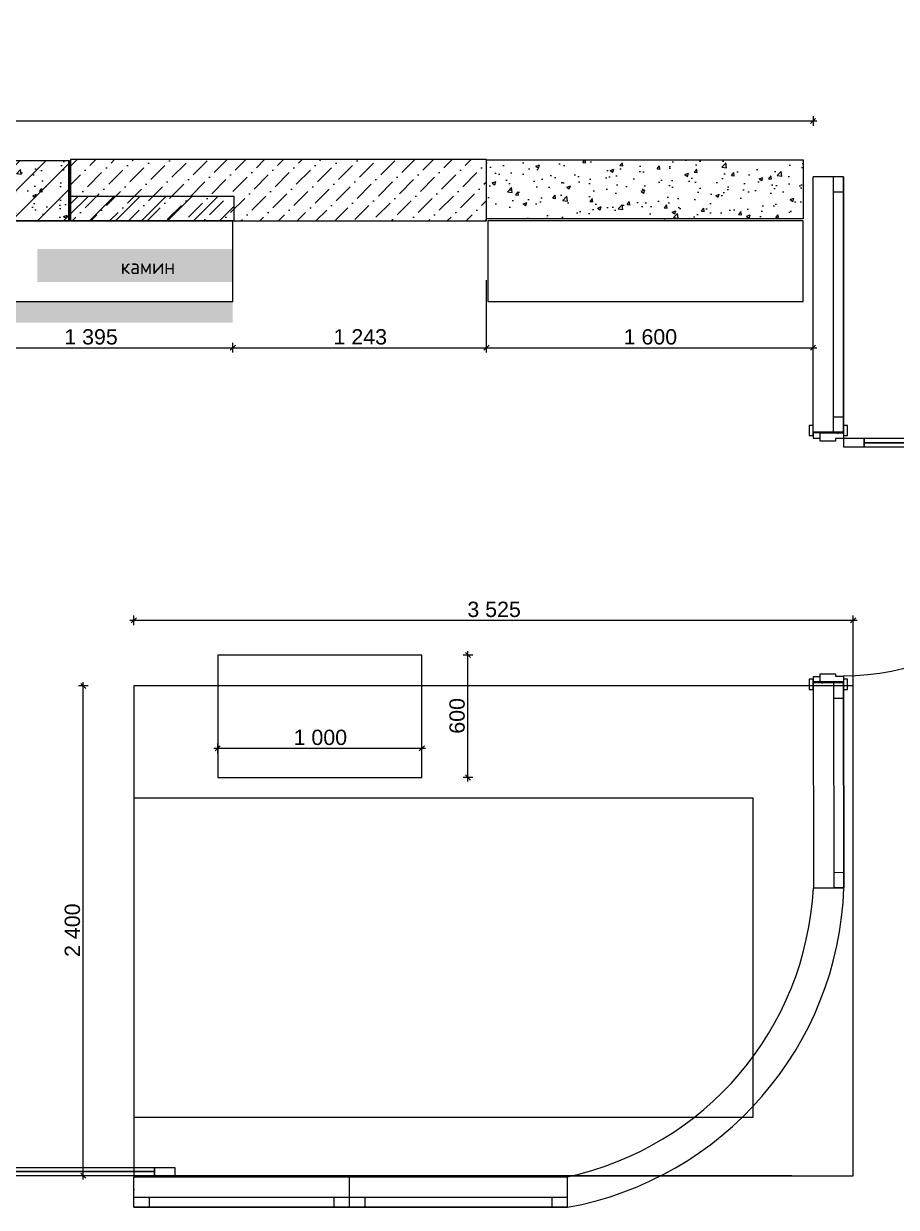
# Model space of a CAD drawing. Header units: millimetres. Extents: x 2336463 to 2579121, y 595385 to 778077.
# Drawn here: x 2501009 to 2505286, y 693660 to 699461 of the extents above; entities that cross this region are included whole.
import ezdxf

# ---------------------------------------------------------------- set-up
doc = ezdxf.new("R2010")
doc.units = ezdxf.units.MM
doc.header["$MEASUREMENT"] = 0
doc.header["$XCLIPFRAME"] = 0
for name, color, linetype in [('+возводимые стены', 7, 'Continuous'), ('1 Планировка', 7, 'Continuous'), ('1 Планировка размеры', 7, 'Continuous'), ('Интерьер - Мебель', 7, 'Continuous'), ('сит план', 7, 'Continuous')]:
    doc.layers.add(name, color=color, linetype=linetype)
for name, color, linetype, lineweight, true_color in [('+возводимые стены_Ном._пера__102', 7, 'Continuous', 5, 0xcccccc), ('+возводимые стены_Ном._пера__169', 7, 'Continuous', 5, 0x68b353), ('+развертка_Ном._пера__58', 7, 'Continuous', 5, 0xdf0000), ('1 Планировка размеры_Ном._пера__242', 7, 'Continuous', 13, 0x1b55b5), ('1 Планировка размеры_Ном._пера__58', 7, 'Continuous', 5, 0xdf0000), ('Конструктив - Стены Несущие_Ном._пера__162', 7, 'Continuous', 5, 0xaaaaaa), ('сит план_Ном._пера__87', 7, 'Continuous', 20, 0x6a6a6a)]:
    doc.layers.add(name, color=color, linetype=linetype, lineweight=lineweight, true_color=true_color)
for name, color, linetype, lineweight in [('+комнаты_Ном._пера__100', 2, 'Continuous', 5), ('1 Планировка_Ном._пера__1', 7, 'Continuous', 13), ('Двери ARCHICAD_Ном._пера__1', 7, 'Continuous', 13), ('Интерьер - Мебель_Ном._пера__1', 7, 'Continuous', 13), ('Конструктив - Стены Несущие_Ном._пера__1', 7, 'Continuous', 13), ('Окна ARCHICAD_Ном._пера__1', 7, 'Continuous', 13), ('сит план_Ном._пера__1', 7, 'Continuous', 13)]:
    doc.layers.add(name, color=color, linetype=linetype, lineweight=lineweight)
doc.styles.add('СГЕНЕРИР_СТИЛЬ_1', font='arial.ttf')
doc.styles.add('СГЕНЕРИР_СТИЛЬ_4', font='isocp.shx')
doc.dimstyles.new('СГЕНЕРИР_СТИЛЬ__1', dxfattribs={"dimtxt": 75, "dimasz": 23.75, "dimexe": 0.18, "dimexo": 300, "dimgap": 0, "dimtad": 1, "dimtih": 1, "dimtoh": 1, "dimdec": 0, "dimzin": 0, "dimdsep": 46, "dimtxsty": 'СГЕНЕРИР_СТИЛЬ_1', "dimblk": 'ARROWHEAD_6', "dimblk1": 'ARROWHEAD_6', "dimblk2": 'ARROWHEAD_6', "dimcen": 0.09, "dimclrd": 256, "dimclre": 256, "dimclrt": 256, "dimazin": 0, "dimtfac": 1, "dimtdec": 4, "dimtmove": 0, "dimatfit": 3, "dimfxl": 0, "dimtolj": 1, "dimtzin": 0, "dimarcsym": 0})
doc.dimstyles.new('СГЕНЕРИР_СТИЛЬ__2', dxfattribs={"dimtxt": 75, "dimasz": 23.75, "dimexe": 0.18, "dimexo": 300, "dimgap": 0, "dimtad": 1, "dimdec": 0, "dimzin": 0, "dimdsep": 46, "dimtxsty": 'СГЕНЕРИР_СТИЛЬ_1', "dimblk": 'ARROWHEAD_6', "dimblk1": 'ARROWHEAD_6', "dimblk2": 'ARROWHEAD_6', "dimcen": 0.09, "dimclrd": 256, "dimclre": 256, "dimclrt": 256, "dimazin": 0, "dimtfac": 1, "dimtdec": 4, "dimtmove": 0, "dimatfit": 3, "dimfxl": 0, "dimtolj": 1, "dimtzin": 0, "dimarcsym": 0})
doc.dimstyles.new('СГЕНЕРИР_СТИЛЬ__7', dxfattribs={"dimtxt": 150, "dimasz": 23.75, "dimexe": 0.18, "dimexo": 300, "dimgap": 0, "dimtad": 1, "dimdec": 0, "dimzin": 0, "dimdsep": 46, "dimtxsty": 'СГЕНЕРИР_СТИЛЬ_1', "dimblk": 'ARROWHEAD_6', "dimblk1": 'ARROWHEAD_6', "dimblk2": 'ARROWHEAD_6', "dimcen": 0.09, "dimclrd": 256, "dimclre": 256, "dimclrt": 256, "dimazin": 0, "dimtfac": 1, "dimtdec": 4, "dimtmove": 0, "dimatfit": 3, "dimfxl": 0, "dimtolj": 1, "dimtzin": 0, "dimarcsym": 0})
picture_1 = doc.add_image_def('image1.jpg', size_in_pixel=(198, 102))
pattern_1 = [(45, (2086872.015, 585813.69), (-63.639609, 63.639609), [])]
pattern_2 = [(50, (2086872.01, 585813.69), (-182.18467, 15.939086), [19.05, -209.55]), (355, (2086872.01, 585813.69), (-35.24342, 191.056845), [15.24, -167.640584]), (100.451445, (2086887.2, 585812.36), (146.94125, 175.11775), [16.19001, -178.090245]), (46.1842, (2086872.01, 585864.49), (-271.07904, 42.04233), [28.575, -314.325]), (96.63556, (2086894.6, 585860.98), (237.40413, 247.42612), [24.28502, -267.1356]), (351.18415, (2086872.01, 585864.49), (237.40413, 247.42612), [22.85997, -251.45973]), (21, (2086897.41, 585851.79), (-151.61439, 102.2652), [19.05, -209.55]), (326, (2086897.41, 585851.79), (61.80203, 184.18797), [15.24, -167.64]), (71.451445, (2086910.05, 585843.26), (213.41642, 81.92277), [16.19001, -178.08994]), (37.5, (2086872.015, 585813.686), (3.088603, 84.555039), [0, -165.608, 0, -170.18, 0, -168.275]), (7.5, (2086872.015, 585813.69), (66.819663, 100.180575), [0, -97.028, 0, -161.798, 0, -64.135]), (327.5, (2086815.37, 585813.686), (-135.590595, 5.728744), [0, -63.5, 0, -198.12, 0, -262.89]), (317.5, (2086789.97, 585813.69), (148.12918, 25.42649), [0, -82.55, 0, -131.572, 0, -186.69])]

# ---------------------------------------------------------------- blocks, each defined once
blk = doc.blocks.new('Перекрытие_62', base_point=(2500638.8, 698099.8))
at = {"layer": 'Интерьер - Мебель_Ном._пера__1', "color": 7, "linetype": 'Continuous', "lineweight": 13, "flags": 128}
blk.add_lwpolyline([(2500638.8, 698099.8), (2502034.1, 698099.8), (2502034.1, 698494.2), (2500638.8, 698494.2)], close=True, dxfattribs=at)
blk = doc.blocks.new('Перекрытие_63', base_point=(2503283.9, 698099.8))
at = {"layer": 'Интерьер - Мебель_Ном._пера__1', "color": 7, "linetype": 'Continuous', "lineweight": 13, "flags": 128}
blk.add_lwpolyline([(2503283.9, 698099.8), (2504829.2, 698099.8), (2504829.2, 698494.2), (2503283.9, 698494.2)], close=True, dxfattribs=at)
blk = doc.blocks.new('Перекрытие_64', base_point=(2501960.2, 695766.4))
at = {"layer": '1 Планировка_Ном._пера__1', "color": 7, "linetype": 'Continuous', "lineweight": 13, "flags": 128}
blk.add_lwpolyline([(2501960.2, 695766.4), (2502960.2, 695766.4), (2502960.2, 696366.4), (2501960.2, 696366.4)], close=True, dxfattribs=at)
blk = doc.blocks.new('Стена_230', base_point=(2500033.8, 698789.2))
at = {"layer": 'сит план_Ном._пера__87', "linetype": 'Continuous', "lineweight": 20, "true_color": 0x6a6a6a}
h = blk.add_hatch(dxfattribs=at)
h.set_pattern_fill('Блоки_Бетонные_Эффективные', color=251, style=0, pattern_type=2)
h.set_pattern_definition(pattern_1)
h.paths.add_polyline_path([(2500033.8, 698789.2), (2500033.8, 698494.2), (2500138.8, 698494.2), (2500138.8, 698789.2)])
h = blk.add_hatch(dxfattribs=at)
h.set_pattern_fill('Блоки_Бетонные_Эффективные', color=251, style=0, pattern_type=2)
h.set_pattern_definition(pattern_1)
h.paths.add_polyline_path([(2500238.8, 698789.2), (2500238.8, 698494.2), (2500538.8, 698494.2), (2500538.8, 698789.2)])
h = blk.add_hatch(dxfattribs=at)
h.set_pattern_fill('Блоки_Бетонные_Эффективные', color=251, style=0, pattern_type=2)
h.set_pattern_definition(pattern_1)
h.paths.add_polyline_path([(2500638.8, 698789.2), (2500638.8, 698494.2), (2501230.1, 698494.2), (2501230.1, 698789.2)])
at = {"layer": 'сит план_Ном._пера__1', "color": 7, "linetype": 'Continuous', "lineweight": 13, "flags": 128}
for points in [[(2500138.8, 698789.2), (2500033.8, 698789.2)], [(2500033.8, 698789.2), (2500033.8, 698494.2)], [(2500538.8, 698789.2), (2500238.8, 698789.2)], [(2501230.1, 698789.2), (2500638.8, 698789.2)], [(2501230.1, 698494.2), (2501230.1, 698789.2)], [(2500033.8, 698494.2), (2500138.8, 698494.2)], [(2500238.8, 698494.2), (2500538.8, 698494.2)], [(2500638.8, 698494.2), (2501230.1, 698494.2)]]:
    blk.add_lwpolyline(points, dxfattribs=at)
blk = doc.blocks.new('Двупольная Наружная Раздвижная Дверь 25')
at = {"layer": 'Двери ARCHICAD_Ном._пера__1', "color": 7, "linetype": 'Continuous', "lineweight": 13}
for p, q in [((-1012.5, 195), (-1112.5, 195)), ((-1112.5, 195), (-1112.5, 155)), ((-1012.5, 155), (-1012.5, 195)), ((-300, 175), (-1012.5, 175)), ((-200, 195), (-300, 195)), ((-300, 195), (-300, 155)), ((-200, 155), (-200, 195)), ((200, 195), (300, 195)), ((200, 155), (200, 195)), ((300, 195), (300, 155)), ((300, 175), (1012.5, 175)), ((1012.5, 155), (1012.5, 195)), ((1012.5, 195), (1112.5, 195)), ((1112.5, 195), (1112.5, 155)), ((-1112.5, 155), (-1012.5, 155)), ((-912.5, 0), (-912.5, 150)), ((-300, 155), (-200, 155)), ((300, 155), (200, 155)), ((912.5, 0), (912.5, 150)), ((1112.5, 155), (1012.5, 155))]:
    blk.add_line(p, q, dxfattribs=at)
at = {"layer": 'Двери ARCHICAD_Ном._пера__1', "color": 7, "linetype": 'Continuous', "lineweight": 13, "flags": 128}
for points in [[(-300, 195), (-1012.5, 195), (-1012.5, 175), (-300, 175)], [(-300, 175), (-1012.5, 175), (-1012.5, 155), (-300, 155)], [(300, 195), (1012.5, 195), (1012.5, 175), (300, 175)], [(300, 175), (1012.5, 175), (1012.5, 155), (300, 155)]]:
    blk.add_lwpolyline(points, close=True, dxfattribs=at)
blk = doc.blocks.new('Стена_241', base_point=(2499723.9, 693810.3))
at = {"layer": 'сит план_Ном._пера__87', "linetype": 'Continuous', "lineweight": 20, "true_color": 0x6a6a6a}
h = blk.add_hatch(dxfattribs=at)
h.set_pattern_fill('Блоки_Бетонные_Эффективные', color=251, style=0, pattern_type=2)
h.set_pattern_definition(pattern_1)
h.paths.add_polyline_path([(2499724.6, 693810.3), (2499723.9, 693810.3), (2499723.9, 693660.3), (2499724.6, 693660.3)])
at = {"layer": 'сит план_Ном._пера__1', "color": 7, "linetype": 'Continuous', "lineweight": 13}
for p, q in [((2499724.6, 693660.3), (2499724.6, 693810.3)), ((2501549.6, 693660.3), (2501549.6, 693810.3))]:
    blk.add_line(p, q, dxfattribs=at)
at = {"layer": 'сит план_Ном._пера__1', "color": 7, "linetype": 'Continuous', "lineweight": 13, "flags": 128}
blk.add_lwpolyline([(2499724.6, 693810.3), (2499723.9, 693810.3)], dxfattribs=at)
at = {"layer": 'Двери ARCHICAD_Ном._пера__1', "color": 7, "linetype": 'Continuous', "lineweight": 13, "xscale": -1, "zscale": 1000}
blk.add_blockref('Двупольная Наружная Раздвижная Дверь 25', (2500637.1, 693660.3), dxfattribs=at)
blk = doc.blocks.new('Окно 25_7')
at = {"layer": 'Окна ARCHICAD_Ном._пера__1', "color": 7, "linetype": 'Continuous', "lineweight": 13}
for p, q in [((-528.6, 100), (528.6, 100)), ((-528.6, 0), (-528.6, 100)), ((528.6, 0), (528.6, 100)), ((-528.6, 0), (-453.6, 0)), ((-528.6, -50), (-528.6, 0)), ((-528.6, -50), (-528.6, 0)), ((-453.6, 0), (-453.6, -50)), ((-453.6, 0), (453.6, 0)), ((453.6, -50), (453.6, 0)), ((453.6, 0), (528.6, 0)), ((528.6, -50), (528.6, 0)), ((528.6, -50), (528.6, 0)), ((-528.6, -50), (528.6, -50)), ((-453.6, -50), (-528.6, -50)), ((453.6, -50), (-453.6, -50)), ((528.6, -50), (453.6, -50))]:
    blk.add_line(p, q, dxfattribs=at)
blk = doc.blocks.new('Окно 25_8')
at = {"layer": 'Окна ARCHICAD_Ном._пера__1', "color": 7, "linetype": 'Continuous', "lineweight": 13}
for p, q in [((-534, 100), (534, 100)), ((-534, 0), (-534, 100)), ((534, 0), (534, 100)), ((-534, 0), (-459, 0)), ((-534, -50), (-534, 0)), ((-534, -50), (-534, 0)), ((-459, 0), (-459, -50)), ((-459, 0), (459, 0)), ((459, -50), (459, 0)), ((459, 0), (534, 0)), ((534, -50), (534, 0)), ((534, -50), (534, 0)), ((-534, -50), (534, -50)), ((-459, -50), (-534, -50)), ((459, -50), (-459, -50)), ((534, -50), (459, -50))]:
    blk.add_line(p, q, dxfattribs=at)
blk = doc.blocks.new('Стена_242', base_point=(2501548.9, 693810.3))
at = {"layer": 'сит план_Ном._пера__87', "linetype": 'Continuous', "lineweight": 20, "true_color": 0x6a6a6a}
h = blk.add_hatch(dxfattribs=at)
h.set_pattern_fill('Блоки_Бетонные_Эффективные', color=251, style=0, pattern_type=2)
h.set_pattern_definition(pattern_1)
h.paths.add_polyline_path([(2501548.9, 693810.3), (2501548.9, 693660.3), (2501549.1, 693660.3), (2501549.1, 693810.3)])
at = {"layer": 'сит план_Ном._пера__1', "color": 7, "linetype": 'Continuous', "lineweight": 13}
for p, q in [((2501549.1, 693710.3), (2501549.1, 693810.3)), ((2503674.3, 693710.2), (2503674.3, 693810.2)), ((2501549.1, 693660.3), (2501549.1, 693710.3)), ((2503674.3, 693660.2), (2503674.3, 693710.2))]:
    blk.add_line(p, q, dxfattribs=at)
at = {"layer": 'сит план_Ном._пера__1', "color": 7, "linetype": 'Continuous', "lineweight": 13, "flags": 128}
blk.add_lwpolyline([(2501549.1, 693810.3), (2501548.9, 693810.3)], dxfattribs=at)
at = {"layer": 'Окна ARCHICAD_Ном._пера__1', "color": 7, "linetype": 'Continuous', "lineweight": 13, "zscale": 1000, "rotation": 359.9989164331798}
for name, p in [('Окно 25_7', (2502077.7, 693710.3)), ('Окно 25_8', (2503140.3, 693710.3))]:
    blk.add_blockref(name, p, dxfattribs=at)
blk = doc.blocks.new('Окно 25_9')
at = {"layer": 'Окна ARCHICAD_Ном._пера__1', "color": 7, "linetype": 'Continuous', "lineweight": 13}
for p, q in [((-502.5, 100), (502.5, 100)), ((-502.5, 0), (-502.5, 100)), ((502.5, 0), (502.5, 100)), ((-502.5, 0), (-427.5, 0)), ((-502.5, -50), (-502.5, 0)), ((-502.5, -50), (-502.5, 0)), ((-427.5, 0), (-427.5, -50)), ((-427.5, 0), (427.5, 0)), ((427.5, -50), (427.5, 0)), ((427.5, 0), (502.5, 0)), ((502.5, -50), (502.5, 0)), ((502.5, -50), (502.5, 0)), ((-502.5, -50), (502.5, -50)), ((-427.5, -50), (-502.5, -50)), ((427.5, -50), (-427.5, -50)), ((502.5, -50), (427.5, -50))]:
    blk.add_line(p, q, dxfattribs=at)
blk = doc.blocks.new('Стена_243', base_point=(2505028.9, 695225.2))
at = {"layer": 'сит план_Ном._пера__87', "linetype": 'Continuous', "lineweight": 20, "true_color": 0x6a6a6a}
h = blk.add_hatch(dxfattribs=at)
h.set_pattern_fill('Блоки_Бетонные_Эффективные', color=251, style=0, pattern_type=2)
h.set_pattern_definition(pattern_1)
h.paths.add_polyline_path([(2504877.4, 696230.1), (2504877.4, 696230), (2504954.3, 696230.2)])
h = blk.add_hatch(dxfattribs=at)
h.set_pattern_fill('Блоки_Бетонные_Эффективные', color=251, style=0, pattern_type=2)
h.set_pattern_definition(pattern_1)
h.paths.add_polyline_path([(2505028.9, 695225.3), (2504878.9, 695225), (2504878.9, 695225), (2505028.9, 695225.2)])
at = {"layer": 'сит план_Ном._пера__1', "color": 7, "linetype": 'Continuous', "lineweight": 13}
for p, q in [((2504977.4, 696230.2), (2504877.4, 696230)), ((2505027.4, 696230.3), (2504977.4, 696230.2)), ((2504978.9, 695225.2), (2504878.9, 695225)), ((2505028.9, 695225.3), (2504978.9, 695225.2))]:
    blk.add_line(p, q, dxfattribs=at)
at = {"layer": 'сит план_Ном._пера__1', "color": 7, "linetype": 'Continuous', "lineweight": 13, "flags": 128}
for points in [[(2504877.4, 696230.1), (2504877.4, 696230)], [(2504878.9, 695225), (2505028.9, 695225.2)], [(2504878.9, 695225), (2504878.9, 695225)]]:
    blk.add_lwpolyline(points, dxfattribs=at)
at = {"layer": 'Окна ARCHICAD_Ном._пера__1', "color": 7, "linetype": 'Continuous', "lineweight": 13, "xscale": -1, "zscale": 1000, "rotation": 90.08706478415122}
blk.add_blockref('Окно 25_9', (2504978.2, 695727.7), dxfattribs=at)
blk = doc.blocks.new('Однопольная Дверь 25_2')
at = {"layer": 'Двери ARCHICAD_Ном._пера__1', "color": 7, "linetype": 'Continuous', "lineweight": 13}
for p, q in [((542, 1064), (542, 1164)), ((542, 1164), (582, 1164)), ((582, 1164), (582, 1064)), ((582, 1064), (542, 1064)), ((562, 1064), (562, 100)), ((542, 0), (542, 100)), ((542, 100), (582, 100)), ((582, 100), (582, 0)), ((-647, 0), (-647, 19)), ((-647, 19), (-597, 19)), ((-597, 0), (-647, 0)), ((-610, 0), (-647, 0)), ((-610, 0), (-647, 0)), ((-582, 0), (-610, 0)), ((-610, 0), (-610, -115)), ((-610, 0), (-610, -115)), ((-610, 0), (-610, -115)), ((-597, 19), (-597, 0)), ((-582, -40), (-582, 0)), ((582, 0), (542, 0)), ((610, 0), (582, 0)), ((582, 0), (582, -40)), ((597, 19), (647, 19)), ((597, 0), (597, 19)), ((647, 0), (597, 0)), ((610, -115), (610, 0)), ((610, 0), (610, -115)), ((610, 0), (610, -115)), ((610, 0), (647, 0)), ((610, 0), (647, 0)), ((647, 19), (647, 0)), ((-570, -40), (-582, -40)), ((-570, -115), (-570, -40)), ((582, -40), (570, -40)), ((570, -40), (570, -115)), ((-610, -150), (-610, -115)), ((-610, -115), (-585, -115)), ((-610, -115), (-570, -115)), ((-610, -115), (-610, -150)), ((-610, -115), (-610, -150)), ((-585, -115), (-585, -150)), ((570, -115), (610, -115)), ((585, -150), (585, -115)), ((585, -115), (610, -115)), ((610, -115), (610, -150)), ((610, -115), (610, -150)), ((610, -115), (610, -150)), ((-647, -169), (-647, -150)), ((-647, -150), (-597, -150)), ((-610, -150), (-647, -150)), ((-610, -150), (-647, -150)), ((-597, -169), (-647, -169)), ((-585, -150), (-610, -150)), ((-597, -150), (-597, -169)), ((610, -150), (585, -150)), ((597, -150), (647, -150)), ((597, -169), (597, -150)), ((647, -169), (597, -169)), ((610, -150), (647, -150)), ((610, -150), (647, -150)), ((647, -150), (647, -169))]:
    blk.add_line(p, q, dxfattribs=at)
at = {"layer": 'Двери ARCHICAD_Ном._пера__1', "color": 7, "linetype": 'Continuous', "lineweight": 13, "flags": 128}
for points in [[(562, 1064), (562, 100), (542, 100), (542, 1064)], [(582, 1064), (582, 100), (562, 100), (562, 1064)]]:
    blk.add_lwpolyline(points, close=True, dxfattribs=at)
at = {"layer": 'Двери ARCHICAD_Ном._пера__1', "color": 7, "linetype": 'Continuous', "lineweight": 13}
blk.add_arc((582, 0), 1164, 90, 180, dxfattribs=at)
blk = doc.blocks.new('Стена_244', base_point=(2505027.4, 696230.2))
at = {"layer": 'сит план_Ном._пера__87', "linetype": 'Continuous', "lineweight": 20, "true_color": 0x6a6a6a}
h = blk.add_hatch(dxfattribs=at)
h.set_pattern_fill('Блоки_Бетонные_Эффективные', color=251, style=0, pattern_type=2)
h.set_pattern_definition(pattern_1)
h.paths.add_polyline_path([(2504877.4, 696230.1), (2505027.4, 696230.2), (2505027.4, 696235.1), (2504877.4, 696235.1)])
at = {"layer": 'сит план_Ном._пера__1', "color": 7, "linetype": 'Continuous', "lineweight": 13}
for p, q in [((2504877.4, 697455.1), (2504877.4, 697492.1)), ((2505027.4, 697455.1), (2505027.4, 697492.1)), ((2504912.4, 697455.1), (2504877.4, 697455.1)), ((2505027.4, 697455.1), (2504912.4, 697455.1)), ((2504877.4, 696235.1), (2504877.4, 696198.1)), ((2504912.4, 696235.1), (2504877.4, 696235.1)), ((2505027.4, 696235.1), (2504912.4, 696235.1)), ((2505027.4, 696235.1), (2505027.4, 696198.1))]:
    blk.add_line(p, q, dxfattribs=at)
at = {"layer": 'сит план_Ном._пера__1', "color": 7, "linetype": 'Continuous', "lineweight": 13, "flags": 128}
for points in [[(2504877.4, 696235.1), (2504877.4, 696230.1)], [(2505027.4, 696230.2), (2505027.4, 696235.1)]]:
    blk.add_lwpolyline(points, dxfattribs=at)
at = {"layer": 'Двери ARCHICAD_Ном._пера__1', "color": 7, "linetype": 'Continuous', "lineweight": 13, "xscale": -1, "zscale": 1000, "rotation": 269.9988757126482}
blk.add_blockref('Однопольная Дверь 25_2', (2505027.4, 696845.1), dxfattribs=at)
blk = doc.blocks.new('Окно 25_10')
at = {"layer": 'Окна ARCHICAD_Ном._пера__1', "color": 7, "linetype": 'Continuous', "lineweight": 13}
for p, q in [((-625, 100), (625, 100)), ((-625, 0), (-625, 100)), ((625, 0), (625, 100)), ((-625, 0), (-550, 0)), ((-625, -50), (-625, 0)), ((-625, -50), (-625, 0)), ((-550, 0), (-550, -50)), ((-550, 0), (550, 0)), ((550, -50), (550, 0)), ((550, 0), (625, 0)), ((625, -50), (625, 0)), ((625, -50), (625, 0)), ((-625, -50), (625, -50)), ((-550, -50), (-625, -50)), ((550, -50), (-550, -50)), ((625, -50), (550, -50))]:
    blk.add_line(p, q, dxfattribs=at)
blk = doc.blocks.new('Стена_245', base_point=(2505027.4, 697450.2))
at = {"layer": 'сит план_Ном._пера__87', "linetype": 'Continuous', "lineweight": 20, "true_color": 0x6a6a6a}
h = blk.add_hatch(dxfattribs=at)
h.set_pattern_fill('Блоки_Бетонные_Эффективные', color=251, style=0, pattern_type=2)
h.set_pattern_definition(pattern_1)
h.paths.add_polyline_path([(2504877.4, 697450.2), (2505027.4, 697450.2), (2505027.4, 697459.6), (2504877.4, 697459.6)])
at = {"layer": 'сит план_Ном._пера__1', "color": 7, "linetype": 'Continuous', "lineweight": 13}
for p, q in [((2504977.5, 698709.6), (2504877.5, 698709.6)), ((2505027.5, 698709.6), (2504977.5, 698709.6)), ((2504977.4, 697459.6), (2504877.4, 697459.6)), ((2505027.4, 697459.6), (2504977.4, 697459.6))]:
    blk.add_line(p, q, dxfattribs=at)
at = {"layer": 'сит план_Ном._пера__1', "color": 7, "linetype": 'Continuous', "lineweight": 13, "flags": 128}
for points in [[(2504877.4, 697459.6), (2504877.4, 697450.2)], [(2505027.4, 697450.2), (2505027.4, 697459.6)]]:
    blk.add_lwpolyline(points, dxfattribs=at)
at = {"layer": 'Окна ARCHICAD_Ном._пера__1', "color": 7, "linetype": 'Continuous', "lineweight": 13, "zscale": 1000, "rotation": 89.99891644592803}
blk.add_blockref('Окно 25_10', (2504977.5, 698084.6), dxfattribs=at)
blk = doc.blocks.new('Стена_247', base_point=(2501233.8, 698494.4))
at = {"layer": '+возводимые стены_Ном._пера__169', "linetype": 'Continuous', "lineweight": 5, "true_color": 0x68b353}
h = blk.add_hatch(dxfattribs=at)
h.set_pattern_fill('Блоки_Бетонные_Эффективные', color=85, style=0, pattern_type=2)
h.set_pattern_definition(pattern_1)
h.paths.add_polyline_path([(2501233.8, 698494.4), (2502040.1, 698494.4), (2502040.1, 698614.4), (2501233.8, 698614.4)])
at = {"layer": '+возводимые стены_Ном._пера__102', "color": 254, "linetype": 'Continuous', "lineweight": 5, "true_color": 0xcccccc, "flags": 128}
for points in [[(2502040.1, 698614.4), (2501233.8, 698614.4)], [(2501233.8, 698614.4), (2501233.8, 698494.4)], [(2502040.1, 698494.4), (2502040.1, 698614.4)], [(2501233.8, 698494.4), (2502040.1, 698494.4)]]:
    blk.add_lwpolyline(points, dxfattribs=at)
blk = doc.blocks.new('*D2807', base_point=(2086872, 585813.7))
at = {"layer": '1 Планировка размеры_Ном._пера__242', "color": 152, "linetype": 'Continuous', "lineweight": 13, "true_color": 0x1b55b5}
for p, q in [((2500651.3, 697884.9), (2500626.3, 697859.9)), ((2500638.8, 697848.9), (2500638.8, 697895.8)), ((2500638.8, 697872.4), (2502034.1, 697872.4)), ((2502046.6, 697884.9), (2502021.6, 697859.9)), ((2502034.1, 697848.9), (2502034.1, 697895.8))]:
    blk.add_line(p, q, dxfattribs=at)
at = {"layer": '1 Планировка размеры_Ном._пера__242', "color": 152, "lineweight": 13, "true_color": 0x1b55b5, "insert": (2501208.2, 697887.4), "char_height": 75, "attachment_point": 7, "style": 'СГЕНЕРИР_СТИЛЬ_1'}
blk.add_mtext('\\A1;{\\pql;\\fArial|b0|i0|c204|p38;1\xa0395}', dxfattribs=at)
blk = doc.blocks.new('ARROWHEAD_6')
at = {"color": 0, "linetype": 'Continuous', "lineweight": 0}
for p, q in [((0, 0), (-1, 0)), ((-0.5, -0.5), (0.5, 0.5))]:
    blk.add_line(p, q, dxfattribs=at)
blk = doc.blocks.new('*D2808', base_point=(2086872, 585813.7))
at = {"layer": '1 Планировка размеры_Ном._пера__242', "color": 152, "linetype": 'Continuous', "lineweight": 13, "true_color": 0x1b55b5}
for p, q in [((2503277.5, 697848.9), (2503277.5, 698203.5)), ((2502046.6, 697884.9), (2502021.6, 697859.9)), ((2502034.1, 697848.9), (2502034.1, 697895.8)), ((2502034.1, 697872.4), (2503277.5, 697872.4)), ((2503290, 697884.9), (2503265, 697859.9))]:
    blk.add_line(p, q, dxfattribs=at)
at = {"layer": '1 Планировка размеры_Ном._пера__242', "color": 152, "lineweight": 13, "true_color": 0x1b55b5, "insert": (2502527.6, 697887.4), "char_height": 75, "attachment_point": 7, "style": 'СГЕНЕРИР_СТИЛЬ_1'}
blk.add_mtext('\\A1;{\\pql;\\fArial|b0|i0|c204|p38;1\xa0243}', dxfattribs=at)
blk = doc.blocks.new('*D2809', base_point=(2086872, 585813.7))
at = {"layer": '1 Планировка размеры_Ном._пера__242', "color": 152, "linetype": 'Continuous', "lineweight": 13, "true_color": 0x1b55b5}
for p, q in [((2504877.5, 697848.9), (2504877.5, 698409.6)), ((2503277.5, 697848.9), (2503277.5, 698203.5)), ((2503290, 697884.9), (2503265, 697859.9)), ((2503277.5, 697872.4), (2504877.5, 697872.4)), ((2504865, 697859.9), (2504890, 697884.9)), ((2504877.5, 697872.4), (2504896.2, 697872.4))]:
    blk.add_line(p, q, dxfattribs=at)
at = {"layer": '1 Планировка размеры_Ном._пера__242', "color": 152, "lineweight": 13, "true_color": 0x1b55b5, "insert": (2503949.3, 697887.4), "char_height": 75, "attachment_point": 7, "style": 'СГЕНЕРИР_СТИЛЬ_1'}
blk.add_mtext('\\A1;{\\pql;\\fArial|b0|i0|c204|p38;1\xa0600}', dxfattribs=at)
blk = doc.blocks.new('*D2812', base_point=(2086872, 585813.7))
at = {"layer": '1 Планировка размеры_Ном._пера__242', "color": 152, "linetype": 'Continuous', "lineweight": 13, "true_color": 0x1b55b5}
for p, q in [((2501530.2, 696537), (2501548.9, 696537)), ((2501561.4, 696549.5), (2501536.4, 696524.5)), ((2501548.9, 696513.6), (2501548.9, 696560.5)), ((2501548.9, 696537), (2505074.3, 696537)), ((2505061.8, 696524.5), (2505086.8, 696549.5)), ((2505074.3, 694115.3), (2505074.3, 696560.5)), ((2505074.3, 696537), (2505093, 696537))]:
    blk.add_line(p, q, dxfattribs=at)
at = {"layer": '1 Планировка размеры_Ном._пера__242', "color": 152, "lineweight": 13, "true_color": 0x1b55b5, "insert": (2503183.4, 696552), "char_height": 75, "attachment_point": 7, "style": 'СГЕНЕРИР_СТИЛЬ_1'}
blk.add_mtext('\\A1;{\\pql;\\fArial|b0|i0|c204|p38;3\xa0525}', dxfattribs=at)
blk = doc.blocks.new('*D2813', base_point=(2086872, 585813.7))
at = {"layer": '1 Планировка размеры_Ном._пера__242', "color": 152, "linetype": 'Continuous', "lineweight": 13, "true_color": 0x1b55b5}
for p, q in [((2501324.6, 696215.3), (2501277.7, 696215.3)), ((2501313.7, 696202.8), (2501288.7, 696227.8)), ((2501301.2, 696215.3), (2501301.2, 696234)), ((2501301.2, 693815.3), (2501301.2, 696215.3)), ((2504774.3, 693815.3), (2501277.7, 693815.3)), ((2501288.7, 693827.8), (2501313.7, 693802.8)), ((2501301.2, 693796.5), (2501301.2, 693815.3))]:
    blk.add_line(p, q, dxfattribs=at)
at = {"layer": '1 Планировка размеры_Ном._пера__242', "color": 152, "lineweight": 13, "true_color": 0x1b55b5, "insert": (2501286.2, 694887.1), "char_height": 75, "attachment_point": 7, "rotation": 90, "style": 'СГЕНЕРИР_СТИЛЬ_1'}
blk.add_mtext('\\A1;{\\pql;\\fArial|b0|i0|c204|p38;2\xa0400}', dxfattribs=at)
blk = doc.blocks.new('*D2814', base_point=(2086872, 585813.7))
at = {"layer": '1 Планировка размеры_Ном._пера__242', "color": 152, "linetype": 'Continuous', "lineweight": 13, "true_color": 0x1b55b5}
for p, q in [((2496283.9, 699006.7), (2496283.9, 698400.3)), ((2504877.5, 699006.6), (2504877.5, 698959.7)), ((2496283.9, 698983.3), (2496265.2, 698983.3)), ((2496296.4, 698995.8), (2496271.4, 698970.8)), ((2504877.5, 698983.1), (2496283.9, 698983.3)), ((2504865, 698970.6), (2504890, 698995.6)), ((2504896.2, 698983.1), (2504877.5, 698983.1))]:
    blk.add_line(p, q, dxfattribs=at)
at = {"layer": '1 Планировка размеры_Ном._пера__58', "color": 12, "lineweight": 5, "true_color": 0xdf0000, "insert": (2500324.2, 699013.2), "char_height": 150, "attachment_point": 7, "rotation": 359.99892, "style": 'СГЕНЕРИР_СТИЛЬ_1'}
blk.add_mtext('\\A1;{\\pql;\\fArial|b0|i0|c204|p38;8\xa0594}', dxfattribs=at)
blk = doc.blocks.new('*D2832', base_point=(2086872, 585813.7))
at = {"layer": '1 Планировка размеры_Ном._пера__242', "color": 152, "linetype": 'Continuous', "lineweight": 13, "true_color": 0x1b55b5}
for p, q in [((2501960.2, 695886.4), (2501960.2, 695933.2)), ((2502960.2, 695886.4), (2502960.2, 695933.2)), ((2501941.4, 695909.8), (2501960.2, 695909.8)), ((2501972.7, 695922.3), (2501947.7, 695897.3)), ((2501960.2, 695909.8), (2502960.2, 695909.8)), ((2502947.7, 695897.3), (2502972.7, 695922.3)), ((2502960.2, 695909.8), (2502978.9, 695909.8))]:
    blk.add_line(p, q, dxfattribs=at)
at = {"layer": '1 Планировка размеры_Ном._пера__242', "color": 152, "lineweight": 13, "true_color": 0x1b55b5, "insert": (2502331.9, 695924.8), "char_height": 75, "attachment_point": 7, "style": 'СГЕНЕРИР_СТИЛЬ_1'}
blk.add_mtext('\\A1;{\\pql;\\fArial|b0|i0|c204|p38;1\xa0000}', dxfattribs=at)
blk = doc.blocks.new('*D2833', base_point=(2086872, 585813.7))
at = {"layer": '1 Планировка размеры_Ном._пера__242', "color": 152, "linetype": 'Continuous', "lineweight": 13, "true_color": 0x1b55b5}
for p, q in [((2503209.8, 696366.4), (2503163, 696366.4)), ((2503198.9, 696353.9), (2503173.9, 696378.9)), ((2503186.4, 696366.4), (2503186.4, 696385.2)), ((2503186.4, 695766.4), (2503186.4, 696366.4)), ((2503209.8, 695766.4), (2503163, 695766.4)), ((2503173.9, 695778.9), (2503198.9, 695753.9)), ((2503186.4, 695747.7), (2503186.4, 695766.4))]:
    blk.add_line(p, q, dxfattribs=at)
at = {"layer": '1 Планировка размеры_Ном._пера__242', "color": 152, "lineweight": 13, "true_color": 0x1b55b5, "insert": (2503171.4, 695981.1), "char_height": 75, "attachment_point": 7, "rotation": 90, "style": 'СГЕНЕРИР_СТИЛЬ_1'}
blk.add_mtext('\\A1;{\\pql;\\fArial|b0|i0|c204|p38;600}', dxfattribs=at)

msp = doc.modelspace()

# ---------------------------------------------------------------- hatches: boundary and pattern name
at = {"layer": '+комнаты_Ном._пера__100', "linetype": 'Continuous', "lineweight": 5}
for points in [[(2501075.9, 698356.5), (2502034.1, 698356.5), (2502034.1, 698194.3), (2501075.9, 698194.3)], [(2502034.1, 698099.8), (2496283.9, 698099.8), (2496283.9, 697994.8), (2502034.1, 697994.8)]]:
    msp.add_hatch(color=2, dxfattribs=at).paths.add_polyline_path(points)
at = {"layer": 'Конструктив - Стены Несущие_Ном._пера__162', "linetype": 'Continuous', "lineweight": 5, "true_color": 0xaaaaaa}
h = msp.add_hatch(dxfattribs=at)
h.set_pattern_fill('Бетон_01', color=253, style=0, pattern_type=2)
h.set_pattern_definition([(45, (2086872.01, 585813.69), (-91.92388, 91.92388), [97.499996, -32.5, 0, -32.5]), (45, (2086883.5, 585917.1), (-91.92388, 91.92388), [97.499996, -32.5, 0, -32.5])])
h.paths.add_polyline_path([(2503276.7, 698794.2), (2501238.9, 698794.2), (2501238.9, 698494.2), (2503276.7, 698494.2)])
at = {"layer": 'сит план_Ном._пера__1', "linetype": 'Continuous', "lineweight": 13}
h = msp.add_hatch(dxfattribs=at)
h.set_pattern_fill('AR_CONC', style=0, pattern_type=2)
h.set_pattern_definition(pattern_2)
h.paths.add_polyline_path([(2500033.8, 698790.4), (2501233.8, 698790.4), (2501233.8, 698494.4), (2500033.8, 698494.4)])
h = msp.add_hatch(dxfattribs=at)
h.set_pattern_fill('AR_CONC', style=0, pattern_type=2)
h.set_pattern_definition(pattern_2)
h.paths.add_polyline_path([(2504829.2, 698503.5), (2503277.5, 698503.5), (2503277.5, 698793.5), (2504829.2, 698793.5)])

# ---------------------------------------------------------------- linework, layer by layer
at = {"layer": '1 Планировка_Ном._пера__1', "color": 7, "linetype": 'Continuous', "lineweight": 13}
for p, q in [((2505074.3, 696215.3), (2501548.9, 696215.3)), ((2501548.9, 696215.3), (2501548.9, 693815.3)), ((2505074.3, 693815.3), (2505074.3, 696215.3)), ((2501548.9, 693815.3), (2505074.3, 693815.3))]:
    msp.add_line(p, q, dxfattribs=at)
at = {"layer": 'Конструктив - Стены Несущие_Ном._пера__1', "color": 7, "linetype": 'Continuous', "lineweight": 13, "flags": 128}
msp.add_lwpolyline([(2503276.7, 698794.2), (2501238.9, 698794.2), (2501238.9, 698494.2), (2503276.7, 698494.2)], close=True, dxfattribs=at)
at = {"layer": 'Конструктив - Стены Несущие_Ном._пера__1', "color": 7, "linetype": 'Continuous', "lineweight": 13}
for centre, radius, start, end in [((2503379.9, 695283.9), 1650, 280.26181, 357.96189), ((2503353.1, 695304.1), 1527.9, 282.12065, 357.0319)]:
    msp.add_arc(centre, radius, start, end, dxfattribs=at)
at = {"layer": 'сит план_Ном._пера__1', "color": 7, "linetype": 'Continuous', "lineweight": 13, "flags": 128}
for points in [[(2500033.8, 698790.4), (2501233.8, 698790.4), (2501233.8, 698494.4), (2500033.8, 698494.4)], [(2504829.2, 698503.5), (2503277.5, 698503.5), (2503277.5, 698793.5), (2504829.2, 698793.5)]]:
    msp.add_lwpolyline(points, close=True, dxfattribs=at)

# ---------------------------------------------------------------- block references
at = {"layer": '+возводимые стены', "color": 254, "lineweight": 5, "true_color": 0xcccccc}
msp.add_blockref('Стена_247', (2501233.8, 698494.4), dxfattribs=at)
at = {"layer": '1 Планировка', "color": 7, "linetype": 'Continuous', "lineweight": 13}
msp.add_blockref('Перекрытие_64', (2501960.2, 695766.4), dxfattribs=at)
at = {"layer": 'Интерьер - Мебель', "color": 7, "linetype": 'Continuous', "lineweight": 13}
for name, p in [('Перекрытие_62', (2500638.8, 698099.8)), ('Перекрытие_63', (2503283.9, 698099.8))]:
    msp.add_blockref(name, p, dxfattribs=at)
at = {"layer": 'сит план', "color": 7, "lineweight": 13}
for name, p in [('Стена_230', (2500033.8, 698789.2)), ('Стена_245', (2505027.4, 697450.2)), ('Стена_244', (2505027.4, 696230.2)), ('Стена_243', (2505028.9, 695225.2)), ('Стена_241', (2499723.9, 693810.3)), ('Стена_242', (2501548.9, 693810.3))]:
    msp.add_blockref(name, p, dxfattribs=at)

# ---------------------------------------------------------------- texts
at = {"layer": '+развертка_Ном._пера__58', "color": 12, "linetype": 'Continuous', "lineweight": 5, "true_color": 0xdf0000, "insert": (2501484.9, 698308.1), "char_height": 75, "attachment_point": 1, "style": 'СГЕНЕРИР_СТИЛЬ_4'}
msp.add_mtext('\\A1;{\\pql;\\Fisocp.shx;камин}', dxfattribs=at)

# ---------------------------------------------------------------- dimensions: what is measured, and where the dimension line sits
at = {"layer": '1 Планировка размеры', "color": 152, "linetype": 'Continuous', "lineweight": 13, "true_color": 0x1b55b5}
for base, p1, p2, angle, dimstyle, picture, middle, turn in [((2496283.9, 698983.3), (2504877.5, 698079.9), (2496283.9, 698100.3), 179.99892, 'СГЕНЕРИР_СТИЛЬ__7', '*D2814', (2500581.9, 699088.2), 359.99892), ((2503186.4, 696366.4), (2502960.2, 695766.4), (2502960.2, 696366.4), 90, 'СГЕНЕРИР_СТИЛЬ__2', '*D2833', (2503133.9, 696066.8), 90), ((2501301.2, 696215.3), (2505074.3, 693815.3), (2501548.9, 696215.3), 90, 'СГЕНЕРИР_СТИЛЬ__2', '*D2813', (2501248.7, 695015.9), 90)]:
    dim = msp.add_linear_dim(base=base, p1=p1, p2=p2, angle=angle, dimstyle=dimstyle, dxfattribs=at)
    dim.commit()
    dim.dimension.update_dxf_attribs({"geometry": picture, "text_midpoint": middle, "dimtype": 160, "text_rotation": turn})
for base, p1, p2, picture, middle in [((2504877.5, 697872.4), (2503277.5, 698503.5), (2504877.5, 698709.6), '*D2809', (2504078.1, 697924.9)), ((2503277.5, 697872.4), (2502034.1, 698099.8), (2503277.5, 698503.5), '*D2808', (2502656.4, 697924.9)), ((2502034.1, 697872.4), (2500638.8, 698099.8), (2502034.1, 698099.8), '*D2807', (2501337, 697924.9)), ((2505074.3, 696537), (2501548.9, 696215.3), (2505074.3, 693815.3), '*D2812', (2503312.2, 696589.5)), ((2502960.2, 695909.8), (2501960.2, 695766.4), (2502960.2, 695766.4), '*D2832', (2502460.8, 695962.3))]:
    dim = msp.add_linear_dim(base=base, p1=p1, p2=p2, dimstyle='СГЕНЕРИР_СТИЛЬ__1', dxfattribs=at)
    dim.commit()
    dim.dimension.update_dxf_attribs({"geometry": picture, "text_midpoint": middle, "dimtype": 160})

# ---------------------------------------------------------------- pictures from other files: only their frames are drawn
at = {"layer": '1 Планировка', "linetype": 'Continuous', "lineweight": 0}
image = msp.add_image(picture_1, insert=(2501548.9, 695665.4), size_in_units=(3034.4, 1563.2), rotation=0, dxfattribs=at)
image.dxf.v_pixel = (-2e-15, -15.3254)
image.set_boundary_path([(-0.5, -0.5), (197.5, 101.5)])

doc.saveas('drawing.dxf')
